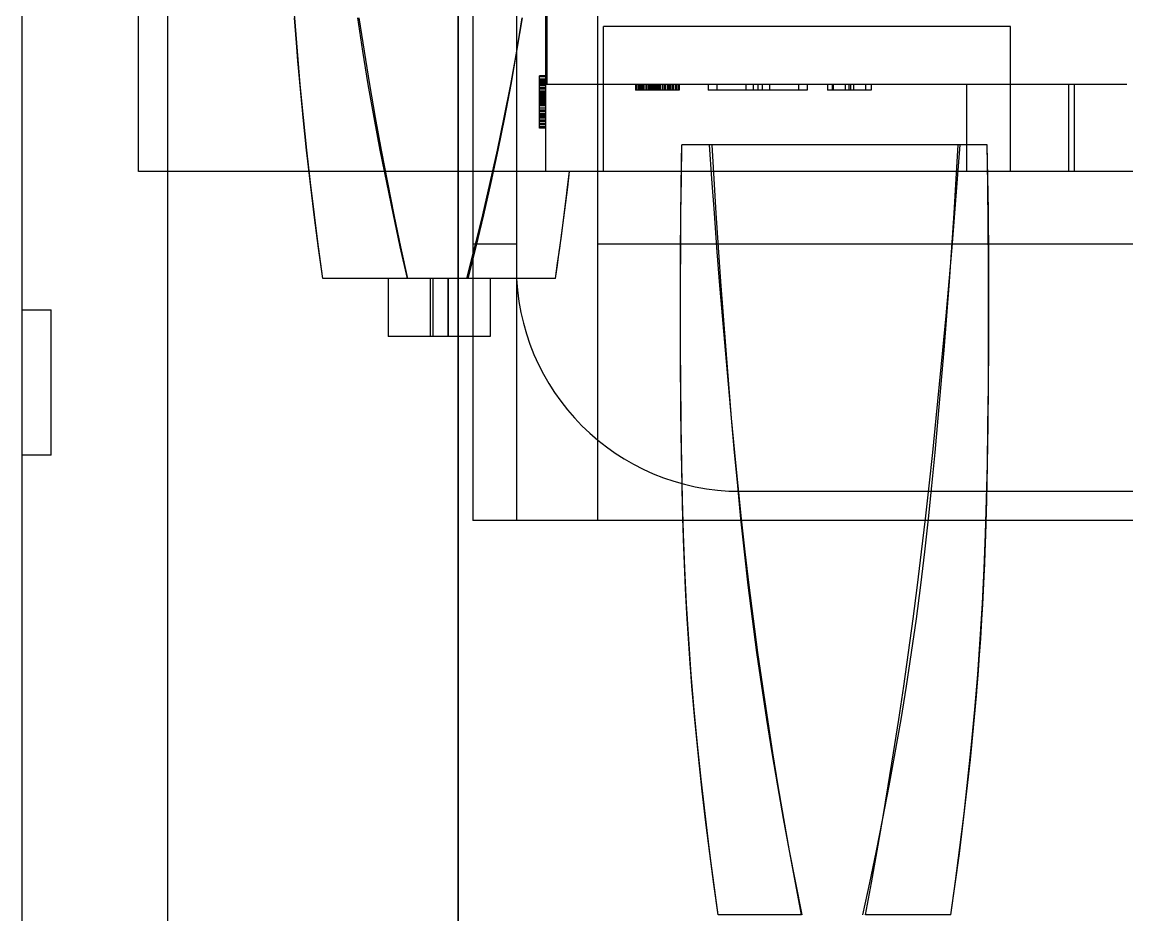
# Model space of a CAD drawing. Extents: x 0 to 203, y 0 to 348.
# Drawn here: x 6.93 to 44.81, y 63.25 to 93.87 of the extents above; entities that cross this region are included whole.
import ezdxf

# ---------------------------------------------------------------- set-up
doc = ezdxf.new("R2010")
doc.units = 0
doc.layers.add('-15N-THT. THIẾT BỊ ĐÓNG MỞ', color=40, linetype='CONTINUOUS')

# ---------------------------------------------------------------- blocks, each defined once
blk = doc.blocks.new('06 - N - SC VSD CHIẾU HÔNG ATV630U07~55N4')
at = {"layer": '-15N-THT. THIẾT BỊ ĐÓNG MỞ'}
for p, q in [((-180.622, 153.859), (-180.622, -97.221)), ((-192.085, -85.26), (-192.085, -24.954)), ((-191.088, -24.827), (-191.088, -165.663)), ((-176.336, -97.221), (-176.336, -24.954)), ((-181.12, -156.112), (-181.12, -25.134)), ((-181.12, -25.203), (-181.12, -166)), ((-179.127, -25.203), (-179.127, -97.221)), ((-196.072, -155.634), (-196.072, -28.443)), ((-178.13, -56.223), (-178.13, -85.26)), ((-186.701, -80.364), (-186.761, -79.507)), ((-178.087, -79.359), (-178.087, -82.27)), ((-186.642, -81.128), (-186.729, -79.982)), ((-186.635, -81.128), (-186.722, -79.982)), ((-184.391, -81.128), (-184.566, -79.982)), ((-184.338, -81.128), (-184.514, -79.982)), ((-179.113, -81.128), (-178.924, -79.982)), ((-179.105, -81.128), (-178.921, -79.982)), ((-162.181, -80.279), (-176.136, -80.279)), ((-176.136, -85.26), (-176.136, -80.279)), ((-176.136, -80.279), (-176.136, -80.279)), ((-162.181, -85.26), (-162.181, -80.279)), ((-162.181, -80.279), (-162.181, -80.279)), ((-186.615, -81.461), (-186.701, -80.364)), ((-186.544, -82.269), (-186.642, -81.128)), ((-186.537, -82.269), (-186.635, -81.128)), ((-184.202, -82.269), (-184.391, -81.128)), ((-184.151, -82.269), (-184.338, -81.128)), ((-179.319, -82.269), (-179.113, -81.128)), ((-179.306, -82.269), (-179.105, -81.128)), ((-186.518, -82.553), (-186.615, -81.461)), ((-178.329, -83.765), (-178.329, -81.97)), ((-178.13, -81.97), (-178.329, -81.97)), ((-178.13, -82.009), (-178.329, -82.009)), ((-178.13, -82.085), (-178.329, -82.085)), ((-178.13, -82.123), (-178.329, -82.123)), ((-178.329, -82.161), (-178.329, -82.161)), ((-178.13, -82.161), (-178.329, -82.161)), ((-178.13, -81.97), (-178.13, -81.97)), ((-178.13, -82.161), (-178.13, -82.161)), ((-178.129, -81.97), (-178.129, -81.97)), ((-186.435, -83.402), (-186.544, -82.269)), ((-186.429, -83.402), (-186.537, -82.269)), ((-186.411, -83.637), (-186.518, -82.553)), ((-184.002, -83.402), (-184.202, -82.269)), ((-183.955, -83.402), (-184.151, -82.269)), ((-179.541, -83.402), (-179.319, -82.269)), ((-179.522, -83.402), (-179.306, -82.269)), ((-178.13, -82.2), (-178.329, -82.2)), ((-178.13, -82.238), (-178.329, -82.238)), ((-178.13, -82.245), (-178.329, -82.245)), ((-178.13, -82.276), (-178.329, -82.276)), ((-178.13, -82.314), (-178.329, -82.314)), ((-178.13, -82.39), (-178.329, -82.39)), ((-178.13, -82.428), (-178.329, -82.428)), ((-178.13, -82.429), (-178.329, -82.429)), ((-178.13, -82.505), (-178.329, -82.505)), ((-178.13, -82.543), (-178.329, -82.543)), ((-178.13, -82.2), (-178.13, -82.2)), ((-178.13, -82.27), (-178.13, -82.27)), ((-158.194, -82.27), (-178.13, -82.27)), ((-178.13, -82.39), (-178.13, -82.39)), ((-178.129, -82.2), (-178.129, -82.2)), ((-178.129, -82.39), (-178.129, -82.39)), ((-175.04, -82.27), (-175.04, -82.27)), ((-175.04, -82.27), (-175.04, -82.27)), ((-175.04, -82.27), (-175.04, -82.469)), ((-175.04, -82.469), (-175.04, -82.469)), ((-173.545, -82.469), (-175.04, -82.469)), ((-175.008, -82.27), (-175.008, -82.469)), ((-174.945, -82.27), (-174.945, -82.469)), ((-174.913, -82.27), (-174.913, -82.469)), ((-174.881, -82.27), (-174.881, -82.469)), ((-174.881, -82.27), (-174.881, -82.27)), ((-174.881, -82.469), (-174.881, -82.469)), ((-174.849, -82.27), (-174.849, -82.27)), ((-174.849, -82.27), (-174.849, -82.469)), ((-174.817, -82.27), (-174.817, -82.469)), ((-174.812, -82.27), (-174.812, -82.469)), ((-174.786, -82.27), (-174.786, -82.469)), ((-174.754, -82.27), (-174.754, -82.469)), ((-174.69, -82.27), (-174.69, -82.27)), ((-174.69, -82.27), (-174.69, -82.469)), ((-174.659, -82.27), (-174.659, -82.469)), ((-174.658, -82.27), (-174.658, -82.469)), ((-174.595, -82.27), (-174.595, -82.469)), ((-174.563, -82.27), (-174.563, -82.469)), ((-174.531, -82.27), (-174.531, -82.469)), ((-174.499, -82.27), (-174.499, -82.469)), ((-174.467, -82.27), (-174.467, -82.469)), ((-174.436, -82.27), (-174.436, -82.469)), ((-174.404, -82.27), (-174.404, -82.27)), ((-174.404, -82.27), (-174.404, -82.469)), ((-174.404, -82.27), (-174.404, -82.27)), ((-174.404, -82.469), (-174.404, -82.469)), ((-174.372, -82.27), (-174.372, -82.469)), ((-174.34, -82.27), (-174.34, -82.469)), ((-174.308, -82.27), (-174.308, -82.469)), ((-174.277, -82.27), (-174.277, -82.469)), ((-174.241, -82.27), (-174.241, -82.469)), ((-174.213, -82.27), (-174.213, -82.27)), ((-174.213, -82.27), (-174.213, -82.469)), ((-174.213, -82.27), (-174.213, -82.469)), ((-174.213, -82.469), (-174.213, -82.469)), ((-174.181, -82.27), (-174.181, -82.469)), ((-174.117, -82.27), (-174.117, -82.469)), ((-174.054, -82.27), (-174.054, -82.469)), ((-174.022, -82.27), (-174.022, -82.469)), ((-173.958, -82.27), (-173.958, -82.469)), ((-173.958, -82.27), (-173.958, -82.469)), ((-173.927, -82.27), (-173.927, -82.27)), ((-173.927, -82.27), (-173.927, -82.469)), ((-173.895, -82.27), (-173.895, -82.469)), ((-173.863, -82.27), (-173.863, -82.469)), ((-173.84, -82.27), (-173.84, -82.469)), ((-173.831, -82.27), (-173.831, -82.469)), ((-173.768, -82.27), (-173.768, -82.469)), ((-173.736, -82.27), (-173.736, -82.27)), ((-173.736, -82.27), (-173.736, -82.469)), ((-173.672, -82.27), (-173.672, -82.469)), ((-173.64, -82.27), (-173.64, -82.469)), ((-173.577, -82.27), (-173.577, -82.469)), ((-173.545, -82.27), (-173.545, -82.27)), ((-173.545, -82.27), (-173.545, -82.27)), ((-173.545, -82.27), (-173.545, -82.469)), ((-173.545, -82.469), (-173.545, -82.469)), ((-172.548, -82.27), (-172.548, -82.27)), ((-172.548, -82.27), (-172.548, -82.469)), ((-169.159, -82.469), (-172.548, -82.469)), ((-172.548, -82.469), (-172.548, -82.469)), ((-172.249, -82.27), (-172.249, -82.469)), ((-172.249, -82.27), (-172.249, -82.27)), ((-172.249, -82.469), (-172.249, -82.469)), ((-171.262, -82.27), (-171.262, -82.469)), ((-171.003, -82.27), (-171.003, -82.27)), ((-171.003, -82.27), (-171.003, -82.469)), ((-170.853, -82.27), (-170.853, -82.469)), ((-170.704, -82.27), (-170.704, -82.27)), ((-170.704, -82.27), (-170.704, -82.469)), ((-170.445, -82.27), (-170.445, -82.469)), ((-169.458, -82.27), (-169.458, -82.27)), ((-169.458, -82.27), (-169.458, -82.469)), ((-169.458, -82.469), (-169.458, -82.469)), ((-169.159, -82.27), (-169.159, -82.27)), ((-169.159, -82.27), (-169.159, -82.469)), ((-169.159, -82.469), (-169.159, -82.469)), ((-168.461, -82.27), (-168.461, -82.27)), ((-168.461, -82.27), (-168.461, -82.469)), ((-168.461, -82.469), (-168.461, -82.469)), ((-166.966, -82.469), (-168.461, -82.469)), ((-168.302, -82.27), (-168.302, -82.27)), ((-168.302, -82.27), (-168.302, -82.469)), ((-168.302, -82.469), (-168.302, -82.469)), ((-168.27, -82.27), (-168.27, -82.27)), ((-168.27, -82.27), (-168.27, -82.469)), ((-168.27, -82.469), (-168.27, -82.469)), ((-167.857, -82.27), (-167.857, -82.27)), ((-167.857, -82.27), (-167.857, -82.469)), ((-167.857, -82.469), (-167.857, -82.469)), ((-167.729, -82.27), (-167.729, -82.469)), ((-167.666, -82.27), (-167.666, -82.27)), ((-167.666, -82.27), (-167.666, -82.469)), ((-167.666, -82.469), (-167.666, -82.469)), ((-167.57, -82.27), (-167.57, -82.469)), ((-167.157, -82.27), (-167.157, -82.27)), ((-167.157, -82.27), (-167.157, -82.469)), ((-167.157, -82.469), (-167.157, -82.469)), ((-166.966, -82.27), (-166.966, -82.27)), ((-166.966, -82.27), (-166.966, -82.469)), ((-166.966, -82.469), (-166.966, -82.469)), ((-163.677, -85.26), (-163.677, -82.27)), ((-163.677, -82.27), (-163.677, -82.27)), ((-160.188, -85.26), (-160.188, -82.27)), ((-159.988, -85.26), (-159.988, -82.27)), ((-178.13, -82.581), (-178.329, -82.581)), ((-178.13, -82.619), (-178.329, -82.619)), ((-178.13, -82.658), (-178.329, -82.658)), ((-178.13, -82.696), (-178.329, -82.696)), ((-178.329, -82.734), (-178.329, -82.734)), ((-178.13, -82.734), (-178.329, -82.734)), ((-178.13, -82.772), (-178.329, -82.772)), ((-178.13, -82.81), (-178.329, -82.81)), ((-178.13, -82.849), (-178.329, -82.849)), ((-178.13, -82.887), (-178.329, -82.887)), ((-178.13, -82.925), (-178.329, -82.925)), ((-178.13, -82.734), (-178.13, -82.734)), ((-178.129, -82.734), (-178.129, -82.734)), ((-178.13, -82.963), (-178.329, -82.963)), ((-178.13, -83.001), (-178.329, -83.001)), ((-178.13, -83.078), (-178.329, -83.078)), ((-178.13, -83.154), (-178.329, -83.154)), ((-178.13, -83.192), (-178.329, -83.192)), ((-178.13, -83.268), (-178.329, -83.268)), ((-178.13, -83.269), (-178.329, -83.269)), ((-178.329, -83.307), (-178.329, -83.307)), ((-178.13, -83.307), (-178.329, -83.307)), ((-178.13, -82.963), (-178.13, -82.963)), ((-178.129, -82.963), (-178.129, -82.963)), ((-178.129, -82.963), (-178.129, -82.963)), ((-178.129, -83.307), (-178.129, -83.307)), ((-186.316, -84.526), (-186.435, -83.402)), ((-186.311, -84.526), (-186.429, -83.402)), ((-186.296, -84.712), (-186.411, -83.637)), ((-183.791, -84.526), (-184.002, -83.402)), ((-183.749, -84.526), (-183.955, -83.402)), ((-179.776, -84.526), (-179.541, -83.402)), ((-179.752, -84.526), (-179.522, -83.402)), ((-178.13, -83.345), (-178.329, -83.345)), ((-178.13, -83.383), (-178.329, -83.383)), ((-178.13, -83.412), (-178.329, -83.412)), ((-178.13, -83.421), (-178.329, -83.421)), ((-178.13, -83.497), (-178.329, -83.497)), ((-178.329, -83.536), (-178.329, -83.536)), ((-178.13, -83.536), (-178.329, -83.536)), ((-178.13, -83.612), (-178.329, -83.612)), ((-178.13, -83.65), (-178.329, -83.65)), ((-178.13, -83.536), (-178.13, -83.536)), ((-178.129, -83.536), (-178.129, -83.536)), ((-178.13, -83.727), (-178.329, -83.727)), ((-178.13, -83.765), (-178.329, -83.765)), ((-178.329, -83.765), (-178.329, -83.765)), ((-178.13, -83.765), (-178.13, -83.765)), ((-178.129, -83.765), (-178.129, -83.765)), ((-173.473, -85.711), (-173.449, -84.338)), ((-173.468, -85.511), (-173.449, -84.338)), ((-173.46, -84.9), (-173.449, -84.338)), ((-173.449, -84.338), (-173.449, -84.338)), ((-162.983, -84.338), (-173.449, -84.338)), ((-172.424, -85.511), (-172.504, -84.338)), ((-172.349, -85.511), (-172.418, -84.338)), ((-164.043, -85.511), (-163.974, -84.338)), ((-163.997, -85.511), (-163.907, -84.338)), ((-162.961, -85.716), (-162.983, -84.338)), ((-162.983, -84.338), (-162.983, -84.338)), ((-162.957, -85.71), (-162.983, -84.338)), ((-162.971, -84.9), (-162.983, -84.338)), ((-186.189, -85.638), (-186.316, -84.526)), ((-186.185, -85.638), (-186.311, -84.526)), ((-186.173, -85.777), (-186.296, -84.712)), ((-183.572, -85.638), (-183.791, -84.526)), ((-183.536, -85.638), (-183.749, -84.526)), ((-180.022, -85.638), (-179.776, -84.526)), ((-179.994, -85.638), (-179.752, -84.526)), ((-173.469, -85.463), (-173.46, -84.9)), ((-162.961, -85.463), (-162.971, -84.9)), ((-192.085, -85.26), (-192.085, -85.26)), ((-133.474, -85.26), (-192.085, -85.26)), ((-178.13, -85.26), (-178.13, -85.26)), ((-177.368, -85.789), (-177.305, -85.26)), ((-177.367, -85.789), (-177.304, -85.26)), ((-177.359, -85.723), (-177.304, -85.26)), ((-176.336, -85.26), (-176.336, -85.26)), ((-176.136, -85.26), (-176.136, -85.26)), ((-173.483, -86.685), (-173.468, -85.511)), ((-173.478, -86.025), (-173.469, -85.463)), ((-172.339, -86.685), (-172.424, -85.511)), ((-172.276, -86.685), (-172.349, -85.511)), ((-164.118, -86.685), (-164.043, -85.511)), ((-164.091, -86.685), (-163.997, -85.511)), ((-163.677, -85.26), (-163.677, -85.26)), ((-162.952, -86.025), (-162.961, -85.463)), ((-162.181, -85.26), (-162.181, -85.26)), ((-186.054, -86.741), (-186.189, -85.638)), ((-186.051, -86.741), (-186.185, -85.638)), ((-186.042, -86.832), (-186.173, -85.777)), ((-183.344, -86.741), (-183.572, -85.638)), ((-183.315, -86.741), (-183.536, -85.638)), ((-180.28, -86.741), (-180.022, -85.638)), ((-180.246, -86.741), (-179.994, -85.638)), ((-177.433, -86.316), (-177.368, -85.789)), ((-177.432, -86.316), (-177.367, -85.789)), ((-177.416, -86.184), (-177.359, -85.723)), ((-173.49, -87.085), (-173.473, -85.711)), ((-162.946, -87.093), (-162.961, -85.716)), ((-162.939, -87.082), (-162.957, -85.71)), ((-177.499, -86.84), (-177.433, -86.316)), ((-177.499, -86.84), (-177.432, -86.316)), ((-177.474, -86.644), (-177.416, -86.184)), ((-173.485, -86.587), (-173.478, -86.025)), ((-162.945, -86.587), (-162.952, -86.025)), ((-185.911, -87.834), (-186.054, -86.741)), ((-185.909, -87.834), (-186.051, -86.741)), ((-183.108, -87.834), (-183.344, -86.741)), ((-183.087, -87.834), (-183.315, -86.741)), ((-180.549, -87.834), (-180.28, -86.741)), ((-180.51, -87.834), (-180.246, -86.741)), ((-177.533, -87.102), (-177.474, -86.644)), ((-173.492, -87.859), (-173.483, -86.685)), ((-173.491, -87.15), (-173.485, -86.587)), ((-172.25, -87.859), (-172.339, -86.685)), ((-172.197, -87.859), (-172.276, -86.685)), ((-164.197, -87.859), (-164.118, -86.685)), ((-164.189, -87.859), (-164.091, -86.685)), ((-162.938, -87.15), (-162.945, -86.587)), ((-185.905, -87.88), (-186.042, -86.832)), ((-177.594, -87.558), (-177.533, -87.102)), ((-177.568, -87.363), (-177.499, -86.84)), ((-177.568, -87.363), (-177.499, -86.84)), ((-173.5, -88.458), (-173.49, -87.085)), ((-162.937, -88.471), (-162.946, -87.093)), ((-162.929, -88.455), (-162.939, -87.082)), ((-177.638, -87.884), (-177.568, -87.363)), ((-177.638, -87.884), (-177.568, -87.363)), ((-173.495, -87.712), (-173.491, -87.15)), ((-162.933, -87.712), (-162.938, -87.15)), ((-185.759, -88.923), (-185.911, -87.834)), ((-185.759, -88.923), (-185.909, -87.834)), ((-182.862, -88.923), (-183.108, -87.834)), ((-182.851, -88.923), (-183.087, -87.834)), ((-180.829, -88.923), (-180.549, -87.834)), ((-180.784, -88.923), (-180.51, -87.834)), ((-180.622, -87.752), (-180.622, -87.752)), ((-179.127, -87.752), (-180.622, -87.752)), ((-177.656, -88.014), (-177.594, -87.558)), ((-176.336, -87.752), (-176.336, -87.752)), ((-132.477, -87.752), (-176.336, -87.752)), ((-173.499, -88.275), (-173.495, -87.712)), ((-173.497, -89.033), (-173.492, -87.859)), ((-172.157, -89.033), (-172.25, -87.859)), ((-172.115, -89.033), (-172.197, -87.859)), ((-164.291, -89.033), (-164.189, -87.859)), ((-164.281, -89.033), (-164.197, -87.859)), ((-162.929, -88.275), (-162.933, -87.712)), ((-185.759, -88.923), (-185.905, -87.88)), ((-177.72, -88.469), (-177.656, -88.014)), ((-177.711, -88.404), (-177.638, -87.884)), ((-177.711, -88.404), (-177.638, -87.884)), ((-179.127, -88.54), (-179.127, -88.54)), ((-177.785, -88.923), (-177.711, -88.404)), ((-177.785, -88.923), (-177.711, -88.404)), ((-177.785, -88.923), (-177.72, -88.469)), ((-173.503, -89.832), (-173.5, -88.458)), ((-173.501, -88.837), (-173.499, -88.275)), ((-162.934, -89.849), (-162.937, -88.471)), ((-162.927, -88.837), (-162.929, -88.275)), ((-162.925, -89.827), (-162.929, -88.455)), ((-177.785, -88.923), (-185.759, -88.923)), ((-185.759, -88.923), (-185.759, -88.923)), ((-183.517, -88.923), (-183.517, -88.923)), ((-183.517, -88.923), (-183.517, -90.917)), ((-182.087, -88.923), (-182.087, -90.917)), ((-181.985, -88.923), (-181.985, -90.917)), ((-181.472, -88.923), (-181.472, -90.917)), ((-181.462, -88.923), (-181.462, -90.917)), ((-180.028, -88.923), (-180.028, -88.923)), ((-180.028, -88.923), (-180.028, -90.917)), ((-177.785, -88.923), (-177.785, -88.923)), ((-173.503, -89.399), (-173.501, -88.837)), ((-162.925, -89.399), (-162.927, -88.837)), ((-173.498, -90.206), (-173.497, -89.033)), ((-172.061, -90.206), (-172.157, -89.033)), ((-172.028, -90.206), (-172.115, -89.033)), ((-164.396, -90.206), (-164.291, -89.033)), ((-164.37, -90.206), (-164.281, -89.033)), ((-173.503, -89.961), (-173.503, -89.399)), ((-162.925, -89.961), (-162.925, -89.399)), ((-196.072, -89.995), (-196.072, -89.995)), ((-196.072, -89.995), (-195.076, -89.995)), ((-195.076, -89.995), (-195.076, -89.995)), ((-195.076, -94.979), (-195.076, -89.995)), ((-173.5, -91.204), (-173.503, -89.832)), ((-173.502, -90.523), (-173.503, -89.961)), ((-162.937, -91.225), (-162.934, -89.849)), ((-162.928, -91.198), (-162.925, -89.827)), ((-162.926, -90.523), (-162.925, -89.961)), ((-173.501, -91.085), (-173.502, -90.523)), ((-173.495, -91.378), (-173.498, -90.206)), ((-171.96, -91.378), (-172.061, -90.206)), ((-171.937, -91.378), (-172.028, -90.206)), ((-164.505, -91.378), (-164.396, -90.206)), ((-164.464, -91.378), (-164.37, -90.206)), ((-162.928, -91.085), (-162.926, -90.523)), ((-183.517, -90.917), (-183.517, -90.917)), ((-180.028, -90.917), (-183.517, -90.917)), ((-180.028, -90.917), (-180.028, -90.917)), ((-173.498, -91.647), (-173.501, -91.085)), ((-173.491, -92.575), (-173.5, -91.204)), ((-162.945, -92.601), (-162.937, -91.225)), ((-162.938, -92.568), (-162.928, -91.198)), ((-162.931, -91.647), (-162.928, -91.085)), ((-173.494, -92.208), (-173.498, -91.647)), ((-173.488, -92.55), (-173.495, -91.378)), ((-171.856, -92.55), (-171.96, -91.378)), ((-171.843, -92.55), (-171.937, -91.378)), ((-164.618, -92.55), (-164.505, -91.378)), ((-164.561, -92.55), (-164.464, -91.378)), ((-162.934, -92.208), (-162.931, -91.647)), ((-173.49, -92.77), (-173.494, -92.208)), ((-162.94, -92.77), (-162.934, -92.208)), ((-173.476, -93.946), (-173.491, -92.575)), ((-173.484, -93.331), (-173.49, -92.77)), ((-173.477, -93.721), (-173.488, -92.55)), ((-171.748, -93.721), (-171.856, -92.55)), ((-171.745, -93.721), (-171.843, -92.55)), ((-164.734, -93.721), (-164.618, -92.55)), ((-164.663, -93.721), (-164.561, -92.55)), ((-162.959, -93.975), (-162.945, -92.601)), ((-162.954, -93.937), (-162.938, -92.568)), ((-162.946, -93.331), (-162.94, -92.77)), ((-173.471, -94.323), (-173.484, -93.331)), ((-162.959, -94.318), (-162.946, -93.331)), ((-173.461, -94.888), (-173.477, -93.721)), ((-171.637, -94.888), (-171.748, -93.721)), ((-171.642, -94.888), (-171.745, -93.721)), ((-164.853, -94.888), (-164.734, -93.721)), ((-164.77, -94.888), (-164.663, -93.721)), ((-162.977, -95.297), (-162.954, -93.937)), ((-173.455, -95.306), (-173.476, -93.946)), ((-162.978, -95.34), (-162.959, -93.975)), ((-173.455, -95.306), (-173.471, -94.323)), ((-162.977, -95.297), (-162.959, -94.318)), ((-196.072, -94.979), (-196.072, -94.979)), ((-195.076, -94.979), (-196.072, -94.979)), ((-195.076, -94.979), (-195.076, -94.979)), ((-173.441, -96.036), (-173.461, -94.888)), ((-171.537, -96.036), (-171.642, -94.888)), ((-171.523, -96.036), (-171.637, -94.888)), ((-164.975, -96.036), (-164.853, -94.888)), ((-164.88, -96.036), (-164.77, -94.888)), ((-173.429, -96.502), (-173.455, -95.306)), ((-173.454, -95.306), (-173.455, -95.306)), ((-173.438, -96.189), (-173.454, -95.34)), ((-163.004, -96.494), (-162.977, -95.297)), ((-163.002, -96.533), (-162.978, -95.34)), ((-162.994, -96.188), (-162.978, -95.34)), ((-162.977, -95.297), (-162.978, -95.297)), ((-173.414, -97.167), (-173.441, -96.036)), ((-173.417, -97.029), (-173.438, -96.189)), ((-171.426, -97.167), (-171.537, -96.036)), ((-171.405, -97.167), (-171.523, -96.036)), ((-165.1, -97.167), (-164.975, -96.036)), ((-164.996, -97.167), (-164.88, -96.036)), ((-163.014, -97.028), (-162.994, -96.188)), ((-173.394, -97.686), (-173.429, -96.502)), ((-83.232, -96.225), (-171.443, -96.225)), ((-171.443, -96.225), (-171.443, -96.225)), ((-163.04, -97.679), (-163.004, -96.494)), ((-163.034, -97.714), (-163.002, -96.533)), ((-180.622, -97.221), (-180.622, -97.221)), ((-83.232, -97.221), (-180.622, -97.221)), ((-176.336, -97.221), (-176.336, -97.221)), ((-173.392, -97.866), (-173.417, -97.029)), ((-173.377, -98.297), (-173.414, -97.167)), ((-171.308, -98.297), (-171.426, -97.167)), ((-171.28, -98.297), (-171.405, -97.167)), ((-165.231, -98.297), (-165.1, -97.167)), ((-165.121, -98.297), (-164.996, -97.167)), ((-163.039, -97.866), (-163.014, -97.028)), ((-173.348, -98.876), (-173.394, -97.686)), ((-163.088, -98.869), (-163.04, -97.679)), ((-163.078, -98.902), (-163.034, -97.714)), ((-173.361, -98.709), (-173.392, -97.866)), ((-163.07, -98.709), (-163.039, -97.866)), ((-173.329, -99.439), (-173.377, -98.297)), ((-171.178, -99.439), (-171.308, -98.297)), ((-171.145, -99.439), (-171.28, -98.297)), ((-165.371, -99.439), (-165.231, -98.297)), ((-165.258, -99.439), (-165.121, -98.297)), ((-173.323, -99.56), (-173.361, -98.709)), ((-163.108, -99.56), (-163.07, -98.709)), ((-173.289, -100.083), (-173.348, -98.876)), ((-163.148, -100.077), (-163.088, -98.869)), ((-163.136, -100.107), (-163.078, -98.902)), ((-173.267, -100.594), (-173.329, -99.439)), ((-173.278, -100.418), (-173.323, -99.56)), ((-171.035, -100.594), (-171.178, -99.439)), ((-171, -100.594), (-171.145, -99.439)), ((-165.52, -100.594), (-165.371, -99.439)), ((-165.41, -100.594), (-165.258, -99.439)), ((-163.154, -100.418), (-163.108, -99.56)), ((-173.215, -101.297), (-173.289, -100.083)), ((-163.222, -101.291), (-163.148, -100.077)), ((-163.209, -101.318), (-163.136, -100.107)), ((-173.225, -101.277), (-173.278, -100.418)), ((-173.193, -101.75), (-173.267, -100.594)), ((-170.881, -101.75), (-171.035, -100.594)), ((-170.845, -101.75), (-171, -100.594)), ((-165.677, -101.75), (-165.52, -100.594)), ((-165.574, -101.75), (-165.41, -100.594)), ((-163.206, -101.277), (-163.154, -100.418)), ((-173.165, -102.135), (-173.225, -101.277)), ((-173.128, -102.508), (-173.215, -101.297)), ((-163.31, -102.503), (-163.222, -101.291)), ((-163.296, -102.526), (-163.209, -101.318)), ((-163.266, -102.135), (-163.206, -101.277)), ((-173.105, -102.904), (-173.193, -101.75)), ((-170.716, -102.904), (-170.881, -101.75)), ((-170.682, -102.904), (-170.845, -101.75)), ((-165.841, -102.904), (-165.677, -101.75)), ((-165.751, -102.904), (-165.574, -101.75)), ((-173.077, -103.239), (-173.165, -102.135)), ((-163.354, -103.239), (-163.266, -102.135)), ((-173.028, -103.714), (-173.128, -102.508)), ((-163.41, -103.71), (-163.31, -102.503)), ((-163.397, -103.73), (-163.296, -102.526)), ((-173.005, -104.051), (-173.105, -102.904)), ((-170.541, -104.051), (-170.716, -102.904)), ((-170.51, -104.051), (-170.682, -102.904)), ((-166.013, -104.051), (-165.841, -102.904)), ((-165.939, -104.051), (-165.751, -102.904)), ((-172.979, -104.337), (-173.077, -103.239)), ((-163.453, -104.337), (-163.354, -103.239)), ((-172.915, -104.912), (-173.028, -103.714)), ((-163.522, -104.909), (-163.41, -103.71)), ((-163.51, -104.925), (-163.397, -103.73)), ((-172.894, -105.191), (-173.005, -104.051)), ((-170.356, -105.191), (-170.541, -104.051)), ((-170.331, -105.191), (-170.51, -104.051)), ((-166.191, -105.191), (-166.013, -104.051)), ((-166.137, -105.191), (-165.939, -104.051)), ((-172.87, -105.428), (-172.979, -104.337)), ((-163.561, -105.428), (-163.453, -104.337)), ((-172.792, -106.101), (-172.915, -104.912)), ((-163.645, -106.098), (-163.522, -104.909)), ((-172.773, -106.322), (-172.894, -105.191)), ((-170.164, -106.322), (-170.356, -105.191)), ((-170.145, -106.322), (-170.331, -105.191)), ((-166.374, -106.322), (-166.191, -105.191)), ((-166.344, -106.322), (-166.137, -105.191)), ((-163.634, -106.111), (-163.51, -104.925)), ((-172.752, -106.51), (-172.87, -105.428)), ((-163.679, -106.51), (-163.561, -105.428)), ((-172.658, -107.278), (-172.792, -106.101)), ((-172.644, -107.443), (-172.773, -106.322)), ((-169.964, -107.443), (-170.164, -106.322)), ((-169.954, -107.443), (-170.145, -106.322)), ((-166.562, -107.443), (-166.374, -106.322)), ((-166.56, -107.443), (-166.344, -106.322)), ((-163.777, -107.276), (-163.645, -106.098)), ((-163.769, -107.286), (-163.634, -106.111)), ((-172.627, -107.582), (-172.752, -106.51)), ((-163.805, -107.582), (-163.679, -106.51)), ((-172.516, -108.445), (-172.658, -107.278)), ((-172.505, -108.553), (-172.644, -107.443)), ((-169.758, -108.553), (-169.964, -107.443)), ((-169.757, -108.553), (-169.954, -107.443)), ((-166.783, -108.553), (-166.56, -107.443)), ((-166.754, -108.553), (-166.562, -107.443)), ((-163.919, -108.443), (-163.777, -107.276)), ((-163.913, -108.45), (-163.769, -107.286)), ((-172.493, -108.645), (-172.627, -107.582)), ((-163.938, -108.645), (-163.805, -107.582)), ((-172.364, -109.602), (-172.516, -108.445)), ((-172.359, -109.656), (-172.505, -108.553)), ((-172.352, -109.701), (-172.493, -108.645)), ((-169.545, -109.656), (-169.758, -108.553)), ((-169.555, -109.656), (-169.757, -108.553)), ((-167.013, -109.656), (-166.783, -108.553)), ((-166.951, -109.656), (-166.754, -108.553)), ((-164.08, -109.701), (-163.938, -108.645)), ((-164.069, -109.601), (-163.919, -108.443)), ((-164.066, -109.604), (-163.913, -108.45)), ((-172.203, -110.753), (-172.364, -109.602)), ((-172.203, -110.753), (-172.359, -109.656)), ((-172.203, -110.753), (-172.352, -109.701)), ((-169.347, -110.753), (-169.555, -109.656)), ((-169.325, -110.753), (-169.545, -109.656)), ((-167.252, -110.753), (-167.013, -109.656)), ((-167.153, -110.753), (-166.951, -109.656)), ((-164.229, -110.753), (-164.069, -109.601)), ((-164.229, -110.753), (-164.066, -109.604)), ((-164.229, -110.753), (-164.08, -109.701)), ((-169.347, -110.753), (-172.203, -110.753)), ((-164.229, -110.753), (-167.153, -110.753))]:
    blk.add_line(p, q, dxfattribs=at)
blk.add_arc((-171.443, -88.54), 7.684, 180, 270, dxfattribs=at)

msp = doc.modelspace()

# ---------------------------------------------------------------- block references
msp.add_blockref('06 - N - SC VSD CHIẾU HÔNG ATV630U07~55N4', (203, 174))

doc.saveas('drawing.dxf')
